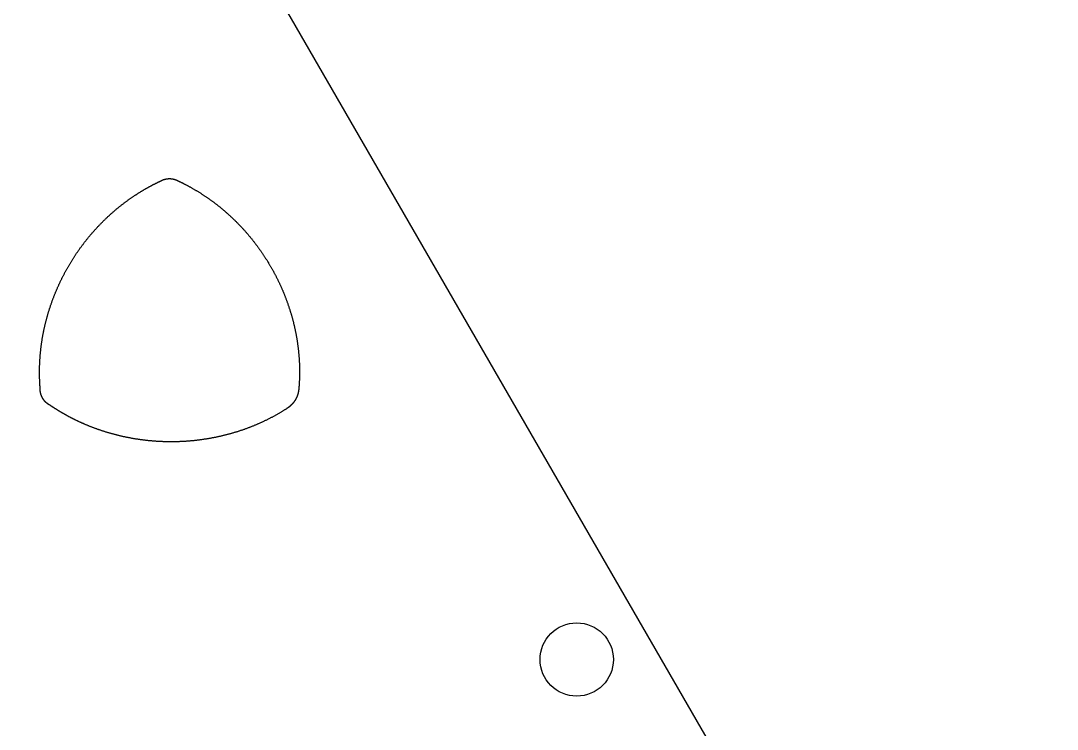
# Model space of a CAD drawing. Extents: x -3 to 136, y 0 to 121.
# Drawn here: x 93.91 to 136.33, y 29.01 to 58.02 of the extents above; entities that cross this region are included whole.
import ezdxf

# ---------------------------------------------------------------- set-up
doc = ezdxf.new("R2010")
doc.units = 0
doc.layers.get('0').update_dxf_attribs({"linetype": 'CONTINUOUS'})

msp = doc.modelspace()

# ---------------------------------------------------------------- linework, layer by layer
msp.add_lwpolyline([(69.2641, 119.9689, 0.5773503), (64.0679, 119.9689), (-2.5981, 4.5, 0.5773503), (0, 0), (133.332, 0, 0.5773503), (135.9301, 4.5)], format="xyb", close=True)
for points in [[(94.7079, 42.937, 0), (94.7079, 42.9405, 0), (94.7078, 42.9448, 0), (94.7075, 42.95, 0), (94.7072, 42.9559, 0), (94.7069, 42.9627, 0), (94.7064, 42.9703, 0), (94.7059, 42.9786, 0), (94.7053, 42.9877, 0), (94.7047, 42.9976, 0), (94.704, 43.0082, 0), (94.7033, 43.0195, 0), (94.7025, 43.0315, 0), (94.7017, 43.0443, 0), (94.7009, 43.0577, 0), (94.7, 43.0718, 0), (94.6991, 43.0866, 0), (94.6981, 43.1021, 0), (94.6972, 43.1182, 0), (94.6963, 43.1349, 0), (94.6953, 43.1523, 0), (94.6943, 43.1702, 0), (94.6934, 43.1888, 0), (94.6924, 43.2079, 0), (94.6915, 43.2276, 0), (94.6906, 43.2479, 0), (94.6897, 43.2687, 0), (94.6888, 43.2901, 0), (94.6879, 43.312, 0), (94.6871, 43.3344, 0), (94.6863, 43.3573, 0), (94.6856, 43.3807, 0), (94.6849, 43.4045, 0), (94.6843, 43.4288, 0), (94.6838, 43.4536, 0), (94.6832, 43.4788, 0), (94.6828, 43.5045, 0), (94.6824, 43.5305, 0), (94.6822, 43.557, 0), (94.682, 43.5835, 0), (94.6818, 43.6101, 0), (94.6818, 43.6366, 0), (94.6819, 43.6631, 0), (94.682, 43.6897, 0), (94.6822, 43.7162, 0), (94.6825, 43.7427, 0), (94.6829, 43.7692, 0), (94.6834, 43.7957, 0), (94.684, 43.8222, 0), (94.6846, 43.8486, 0), (94.6853, 43.8751, 0), (94.6861, 43.9016, 0), (94.687, 43.928, 0), (94.688, 43.9545, 0), (94.6891, 43.9809, 0), (94.6902, 44.0073, 0), (94.6915, 44.0337, 0), (94.6928, 44.0601, 0), (94.6942, 44.0865, 0), (94.6957, 44.1129, 0), (94.6972, 44.1393, 0), (94.6989, 44.1656, 0), (94.7006, 44.192, 0), (94.7024, 44.2183, 0), (94.7043, 44.2447, 0), (94.7063, 44.271, 0), (94.7084, 44.2973, 0), (94.7106, 44.3236, 0), (94.7128, 44.3499, 0), (94.7151, 44.3762, 0), (94.7175, 44.4025, 0), (94.72, 44.4287, 0), (94.7225, 44.455, 0), (94.7252, 44.4812, 0), (94.7279, 44.5075, 0), (94.7307, 44.5337, 0), (94.7336, 44.5599, 0), (94.7366, 44.5861, 0), (94.7397, 44.6123, 0), (94.7428, 44.6385, 0), (94.746, 44.6646, 0), (94.7493, 44.6908, 0), (94.7527, 44.717, 0), (94.7562, 44.7431, 0), (94.7597, 44.7692, 0), (94.7634, 44.7953, 0), (94.7671, 44.8214, 0), (94.7709, 44.8475, 0), (94.7748, 44.8736, 0), (94.7787, 44.8997, 0), (94.7828, 44.9257, 0), (94.7869, 44.9518, 0), (94.7911, 44.9778, 0), (94.7954, 45.0038, 0), (94.7997, 45.0298, 0), (94.8042, 45.0558, 0), (94.8087, 45.0818, 0), (94.8133, 45.1078, 0), (94.818, 45.1337, 0), (94.8227, 45.1596, 0), (94.8276, 45.1855, 0), (94.8325, 45.2114, 0), (94.8375, 45.2373, 0), (94.8426, 45.2632, 0), (94.8477, 45.289, 0), (94.853, 45.3149, 0), (94.8583, 45.3407, 0), (94.8637, 45.3665, 0), (94.8692, 45.3923, 0), (94.8747, 45.418, 0), (94.8804, 45.4438, 0), (94.8861, 45.4695, 0), (94.8919, 45.4952, 0), (94.8977, 45.5209, 0), (94.9037, 45.5466, 0), (94.9097, 45.5722, 0), (94.9158, 45.5979, 0), (94.922, 45.6235, 0), (94.9283, 45.6491, 0), (94.9346, 45.6747, 0), (94.941, 45.7002, 0), (94.9475, 45.7258, 0), (94.9541, 45.7513, 0), (94.9607, 45.7768, 0), (94.9675, 45.8022, 0), (94.9743, 45.8277, 0), (94.9811, 45.8531, 0), (94.9881, 45.8785, 0), (94.9951, 45.9039, 0), (95.0023, 45.9293, 0), (95.0094, 45.9546, 0), (95.0167, 45.98, 0), (95.024, 46.0053, 0), (95.0315, 46.0306, 0), (95.039, 46.0558, 0), (95.0465, 46.0811, 0), (95.0542, 46.1063, 0), (95.0619, 46.1315, 0), (95.0697, 46.1566, 0), (95.0776, 46.1818, 0), (95.0855, 46.2069, 0), (95.0935, 46.232, 0), (95.1016, 46.257, 0), (95.1098, 46.2821, 0), (95.1181, 46.3071, 0), (95.1264, 46.3321, 0), (95.1348, 46.3571, 0), (95.1433, 46.382, 0), (95.1518, 46.407, 0), (95.1604, 46.4318, 0), (95.1691, 46.4567, 0), (95.1779, 46.4816, 0), (95.1867, 46.5064, 0), (95.1957, 46.5312, 0), (95.2047, 46.5559, 0), (95.2137, 46.5807, 0), (95.2229, 46.6054, 0), (95.2321, 46.6301, 0), (95.2414, 46.6547, 0), (95.2508, 46.6794, 0), (95.2602, 46.704, 0), (95.2697, 46.7285, 0), (95.2793, 46.7531, 0), (95.289, 46.7776, 0), (95.2987, 46.8021, 0), (95.3085, 46.8265, 0), (95.3184, 46.851, 0), (95.3283, 46.8754, 0), (95.3383, 46.8998, 0), (95.3484, 46.9241, 0), (95.3586, 46.9484, 0), (95.3688, 46.9727, 0), (95.3792, 46.997, 0), (95.3895, 47.0212, 0), (95.4, 47.0454, 0), (95.4105, 47.0695, 0), (95.4211, 47.0937, 0), (95.4318, 47.1178, 0), (95.4426, 47.1418, 0), (95.4534, 47.1659, 0), (95.4643, 47.1899, 0), (95.4752, 47.2139, 0), (95.4863, 47.2378, 0), (95.4974, 47.2617, 0), (95.5085, 47.2856, 0), (95.5198, 47.3094, 0), (95.5311, 47.3332, 0), (95.5425, 47.357, 0), (95.5539, 47.3808, 0), (95.5655, 47.4045, 0), (95.577, 47.4282, 0), (95.5887, 47.4518, 0), (95.6005, 47.4754, 0), (95.6123, 47.499, 0), (95.6241, 47.5225, 0), (95.6361, 47.5461, 0), (95.6481, 47.5695, 0), (95.6602, 47.593, 0), (95.6723, 47.6164, 0), (95.6846, 47.6397, 0), (95.6969, 47.6631, 0), (95.7092, 47.6864, 0), (95.7217, 47.7096, 0), (95.7342, 47.7329, 0), (95.7467, 47.756, 0), (95.7594, 47.7792, 0), (95.7721, 47.8023, 0), (95.7849, 47.8254, 0), (95.7977, 47.8484, 0), (95.8106, 47.8714, 0), (95.8236, 47.8944, 0), (95.8367, 47.9173, 0), (95.8498, 47.9402, 0), (95.863, 47.9631, 0), (95.8762, 47.9859, 0), (95.8896, 48.0087, 0), (95.903, 48.0314, 0), (95.9164, 48.0541, 0), (95.9299, 48.0767, 0), (95.9435, 48.0994, 0), (95.9572, 48.1219, 0), (95.9709, 48.1445, 0), (95.9847, 48.167, 0), (95.9986, 48.1894, 0), (96.0125, 48.2118, 0), (96.0265, 48.2342, 0), (96.0405, 48.2565, 0), (96.0547, 48.2788, 0), (96.0688, 48.301, 0), (96.0831, 48.3232, 0), (96.0974, 48.3454, 0), (96.1118, 48.3675, 0), (96.1262, 48.3896, 0), (96.1407, 48.4116, 0), (96.1553, 48.4336, 0), (96.17, 48.4555, 0), (96.1847, 48.4774, 0), (96.1994, 48.4992, 0), (96.2143, 48.521, 0), (96.2292, 48.5428, 0), (96.2441, 48.5645, 0), (96.2591, 48.5862, 0), (96.2742, 48.6078, 0), (96.2894, 48.6294, 0), (96.3046, 48.6509, 0), (96.3199, 48.6724, 0), (96.3352, 48.6938, 0), (96.3506, 48.7152, 0), (96.3661, 48.7366, 0), (96.3816, 48.7579, 0), (96.3972, 48.7791, 0), (96.4129, 48.8004, 0), (96.4286, 48.8215, 0), (96.4444, 48.8426, 0), (96.4602, 48.8637, 0), (96.4761, 48.8847, 0), (96.4921, 48.9057, 0), (96.5081, 48.9266, 0), (96.5242, 48.9475, 0), (96.5403, 48.9683, 0), (96.5566, 48.9891, 0), (96.5728, 49.0098, 0), (96.5892, 49.0305, 0), (96.6056, 49.0511, 0), (96.622, 49.0717, 0), (96.6385, 49.0922, 0), (96.6551, 49.1127, 0), (96.6718, 49.1331, 0), (96.6885, 49.1535, 0), (96.7052, 49.1738, 0), (96.722, 49.1941, 0), (96.7389, 49.2144, 0), (96.7559, 49.2345, 0), (96.7729, 49.2547, 0), (96.7899, 49.2747, 0), (96.8071, 49.2948, 0), (96.8242, 49.3147, 0), (96.8415, 49.3347, 0), (96.8588, 49.3545, 0), (96.8761, 49.3743, 0), (96.8936, 49.3941, 0), (96.911, 49.4138, 0), (96.9286, 49.4335, 0), (96.9462, 49.4531, 0), (96.9638, 49.4726, 0), (96.9815, 49.4921, 0), (96.9993, 49.5116, 0), (97.0171, 49.531, 0), (97.035, 49.5503, 0), (97.0529, 49.5696, 0), (97.071, 49.5888, 0), (97.089, 49.608, 0), (97.1071, 49.6271, 0), (97.1253, 49.6462, 0), (97.1435, 49.6652, 0), (97.1618, 49.6842, 0), (97.1802, 49.7031, 0), (97.1986, 49.7219, 0), (97.217, 49.7407, 0), (97.2355, 49.7594, 0), (97.2541, 49.7781, 0), (97.2728, 49.7967, 0), (97.2914, 49.8153, 0), (97.3102, 49.8338, 0), (97.329, 49.8522, 0), (97.3478, 49.8706, 0), (97.3667, 49.889, 0), (97.3857, 49.9072, 0), (97.4047, 49.9255, 0), (97.4238, 49.9436, 0), (97.443, 49.9617, 0), (97.4621, 49.9798, 0), (97.4814, 49.9978, 0), (97.5007, 50.0157, 0), (97.52, 50.0336, 0), (97.5394, 50.0514, 0), (97.5589, 50.0691, 0), (97.5784, 50.0868, 0), (97.598, 50.1045, 0), (97.6176, 50.122, 0), (97.6373, 50.1395, 0), (97.657, 50.157, 0), (97.6768, 50.1744, 0), (97.6967, 50.1917, 0), (97.7166, 50.209, 0), (97.7365, 50.2262, 0), (97.7565, 50.2433, 0), (97.7766, 50.2604, 0), (97.7967, 50.2775, 0), (97.8169, 50.2944, 0), (97.8371, 50.3113, 0), (97.8574, 50.3282, 0), (97.8777, 50.345, 0), (97.898, 50.3617, 0), (97.9185, 50.3783, 0), (97.939, 50.3949, 0), (97.9595, 50.4114, 0), (97.9801, 50.4279, 0), (98.0007, 50.4443, 0), (98.0214, 50.4606, 0), (98.0421, 50.4769, 0), (98.0629, 50.4931, 0), (98.0838, 50.5093, 0), (98.1047, 50.5254, 0), (98.1256, 50.5414, 0), (98.1466, 50.5573, 0), (98.1677, 50.5732, 0), (98.1887, 50.589, 0), (98.2098, 50.6047, 0), (98.2307, 50.6202, 0), (98.2515, 50.6355, 0), (98.2723, 50.6507, 0), (98.293, 50.6657, 0), (98.3136, 50.6806, 0), (98.3341, 50.6953, 0), (98.3546, 50.7098, 0), (98.3749, 50.7242, 0), (98.3952, 50.7385, 0), (98.4153, 50.7526, 0), (98.4354, 50.7665, 0), (98.4554, 50.7803, 0), (98.4752, 50.7939, 0), (98.495, 50.8074, 0), (98.5147, 50.8208, 0), (98.5342, 50.8339, 0), (98.5537, 50.847, 0), (98.5731, 50.8599, 0), (98.5923, 50.8726, 0), (98.6115, 50.8852, 0), (98.6305, 50.8976, 0), (98.6495, 50.9099, 0), (98.6683, 50.9221, 0), (98.687, 50.9341, 0), (98.7056, 50.9459, 0), (98.724, 50.9577, 0), (98.7424, 50.9692, 0), (98.7606, 50.9807, 0), (98.7787, 50.992, 0), (98.7967, 51.0031, 0), (98.8145, 51.0141, 0), (98.8323, 51.025, 0), (98.8499, 51.0357, 0), (98.8673, 51.0463, 0), (98.8847, 51.0568, 0), (98.9019, 51.0671, 0), (98.919, 51.0772, 0), (98.9359, 51.0873, 0), (98.9527, 51.0972, 0), (98.9693, 51.107, 0), (98.9859, 51.1166, 0), (99.0022, 51.1261, 0), (99.0185, 51.1355, 0), (99.0345, 51.1447, 0), (99.0505, 51.1538, 0), (99.0663, 51.1628, 0), (99.0819, 51.1716, 0), (99.0974, 51.1803, 0), (99.1127, 51.1889, 0), (99.1279, 51.1974, 0), (99.1429, 51.2057, 0), (99.1578, 51.2139, 0), (99.1724, 51.222, 0), (99.187, 51.2299, 0), (99.2014, 51.2377, 0), (99.2156, 51.2454, 0), (99.2296, 51.253, 0), (99.2435, 51.2604, 0), (99.2572, 51.2678, 0), (99.2707, 51.275, 0), (99.2841, 51.282, 0), (99.2973, 51.289, 0), (99.3103, 51.2958, 0), (99.3231, 51.3025, 0), (99.3357, 51.3091, 0), (99.3482, 51.3156, 0), (99.3605, 51.322, 0), (99.3726, 51.3282, 0), (99.3845, 51.3343, 0), (99.3963, 51.3403, 0), (99.4078, 51.3462, 0), (99.4192, 51.352, 0), (99.4303, 51.3577, 0), (99.4413, 51.3632, 0), (99.4521, 51.3686, 0), (99.4626, 51.3739, 0), (99.473, 51.3792, 0), (99.4832, 51.3842, 0), (99.4932, 51.3892, 0), (99.503, 51.3941, 0), (99.5125, 51.3989, 0), (99.5219, 51.4035, 0), (99.531, 51.4081, 0), (99.5399, 51.4125, 0), (99.5485, 51.4167, 0), (99.5568, 51.4208, 0), (99.5647, 51.4247, 0), (99.5722, 51.4285, 0), (99.5794, 51.4321, 0), (99.5862, 51.4354, 0), (99.5925, 51.4386, 0), (99.5985, 51.4416, 0), (99.6039, 51.4444, 0), (99.609, 51.4469, 0), (99.6135, 51.4492, 0), (99.6175, 51.4514, 0), (99.6211, 51.4532, 0), (99.6241, 51.4549, 0), (99.6265, 51.4562, 0)], [(99.6265, 51.4562, 0), (99.6291, 51.4578, 0), (99.6318, 51.4593, 0), (99.6344, 51.4608, 0), (99.6371, 51.4623, 0), (99.6398, 51.4638, 0), (99.6425, 51.4652, 0), (99.6451, 51.4667, 0), (99.6478, 51.4681, 0), (99.6505, 51.4696, 0), (99.6532, 51.471, 0), (99.6559, 51.4724, 0), (99.6587, 51.4738, 0), (99.6614, 51.4752, 0), (99.6641, 51.4766, 0), (99.6668, 51.4779, 0), (99.6696, 51.4793, 0), (99.6723, 51.4806, 0), (99.6751, 51.4819, 0), (99.6778, 51.4833, 0), (99.6806, 51.4846, 0), (99.6834, 51.4859, 0), (99.6861, 51.4871, 0), (99.6889, 51.4884, 0), (99.6917, 51.4897, 0), (99.6945, 51.4909, 0), (99.6973, 51.4921, 0), (99.7001, 51.4934, 0), (99.7029, 51.4946, 0), (99.7057, 51.4958, 0), (99.7085, 51.4969, 0), (99.7113, 51.4981, 0), (99.7142, 51.4993, 0), (99.717, 51.5004, 0), (99.7198, 51.5016, 0), (99.7227, 51.5027, 0), (99.7255, 51.5038, 0), (99.7284, 51.5049, 0), (99.7312, 51.506, 0), (99.7341, 51.5071, 0), (99.7369, 51.5081, 0), (99.7398, 51.5092, 0), (99.7427, 51.5102, 0), (99.7456, 51.5113, 0), (99.7484, 51.5123, 0), (99.7513, 51.5133, 0), (99.7542, 51.5143, 0), (99.7571, 51.5153, 0), (99.76, 51.5162, 0), (99.7629, 51.5172, 0), (99.7658, 51.5181, 0), (99.7687, 51.5191, 0), (99.7716, 51.52, 0), (99.7746, 51.5209, 0), (99.7775, 51.5218, 0), (99.7804, 51.5227, 0), (99.7833, 51.5236, 0), (99.7863, 51.5244, 0), (99.7892, 51.5253, 0), (99.7922, 51.5261, 0), (99.7951, 51.5269, 0), (99.7981, 51.5278, 0), (99.801, 51.5286, 0), (99.804, 51.5294, 0), (99.8069, 51.5301, 0), (99.8099, 51.5309, 0), (99.8128, 51.5316, 0), (99.8158, 51.5324, 0), (99.8188, 51.5331, 0), (99.8218, 51.5338, 0), (99.8247, 51.5345, 0), (99.8277, 51.5352, 0), (99.8307, 51.5359, 0), (99.8337, 51.5366, 0), (99.8367, 51.5372, 0), (99.8397, 51.5379, 0), (99.8427, 51.5385, 0), (99.8457, 51.5391, 0), (99.8487, 51.5397, 0), (99.8517, 51.5403, 0), (99.8547, 51.5409, 0), (99.8577, 51.5415, 0), (99.8607, 51.5421, 0), (99.8637, 51.5426, 0), (99.8667, 51.5431, 0), (99.8697, 51.5437, 0), (99.8727, 51.5442, 0), (99.8758, 51.5447, 0), (99.8788, 51.5452, 0), (99.8818, 51.5456, 0), (99.8848, 51.5461, 0), (99.8879, 51.5466, 0), (99.8909, 51.547, 0), (99.8939, 51.5474, 0), (99.8969, 51.5478, 0), (99.9, 51.5482, 0), (99.903, 51.5486, 0), (99.906, 51.549, 0), (99.9091, 51.5494, 0), (99.9121, 51.5497, 0), (99.9152, 51.5501, 0), (99.9182, 51.5504, 0), (99.9212, 51.5507, 0), (99.9243, 51.551, 0), (99.9273, 51.5513, 0), (99.9304, 51.5516, 0), (99.9334, 51.5518, 0), (99.9365, 51.5521, 0), (99.9395, 51.5523, 0), (99.9426, 51.5526, 0), (99.9456, 51.5528, 0), (99.9487, 51.553, 0), (99.9517, 51.5532, 0), (99.9548, 51.5534, 0), (99.9578, 51.5535, 0), (99.9609, 51.5537, 0), (99.9639, 51.5538, 0), (99.967, 51.554, 0), (99.9701, 51.5541, 0), (99.9731, 51.5542, 0), (99.9762, 51.5543, 0), (99.9792, 51.5544, 0), (99.9823, 51.5545, 0), (99.9853, 51.5545, 0), (99.9884, 51.5546, 0), (99.9915, 51.5546, 0), (99.9945, 51.5546, 0), (99.9976, 51.5546, 0), (100.001, 51.5546, 0), (100.004, 51.5546, 0), (100.007, 51.5546, 0), (100.01, 51.5546, 0), (100.013, 51.5545, 0), (100.016, 51.5545, 0), (100.019, 51.5544, 0), (100.022, 51.5543, 0), (100.025, 51.5542, 0), (100.028, 51.5541, 0), (100.031, 51.554, 0), (100.034, 51.5538, 0), (100.037, 51.5537, 0), (100.04, 51.5535, 0), (100.043, 51.5534, 0), (100.046, 51.5532, 0), (100.05, 51.553, 0), (100.053, 51.5528, 0), (100.056, 51.5526, 0), (100.059, 51.5523, 0), (100.062, 51.5521, 0), (100.065, 51.5518, 0), (100.068, 51.5516, 0), (100.071, 51.5513, 0), (100.074, 51.551, 0), (100.077, 51.5507, 0), (100.08, 51.5504, 0), (100.083, 51.55, 0), (100.086, 51.5497, 0), (100.089, 51.5493, 0), (100.092, 51.549, 0), (100.095, 51.5486, 0), (100.098, 51.5482, 0), (100.101, 51.5478, 0), (100.104, 51.5474, 0), (100.107, 51.547, 0), (100.11, 51.5465, 0), (100.113, 51.5461, 0), (100.116, 51.5456, 0), (100.119, 51.5451, 0), (100.122, 51.5446, 0), (100.126, 51.5441, 0), (100.129, 51.5436, 0), (100.132, 51.5431, 0), (100.135, 51.5426, 0), (100.138, 51.542, 0), (100.141, 51.5415, 0), (100.144, 51.5409, 0), (100.147, 51.5403, 0), (100.15, 51.5397, 0), (100.153, 51.5391, 0), (100.156, 51.5385, 0), (100.159, 51.5378, 0), (100.162, 51.5372, 0), (100.165, 51.5365, 0), (100.168, 51.5359, 0), (100.171, 51.5352, 0), (100.173, 51.5345, 0), (100.176, 51.5338, 0), (100.179, 51.5331, 0), (100.182, 51.5323, 0), (100.185, 51.5316, 0), (100.188, 51.5308, 0), (100.191, 51.5301, 0), (100.194, 51.5293, 0), (100.197, 51.5285, 0), (100.2, 51.5277, 0), (100.203, 51.5269, 0), (100.206, 51.5261, 0), (100.209, 51.5252, 0), (100.212, 51.5244, 0), (100.215, 51.5235, 0), (100.218, 51.5226, 0), (100.221, 51.5218, 0), (100.224, 51.5209, 0), (100.227, 51.5199, 0), (100.229, 51.519, 0), (100.232, 51.5181, 0), (100.235, 51.5171, 0), (100.238, 51.5162, 0), (100.241, 51.5152, 0), (100.244, 51.5142, 0), (100.247, 51.5132, 0), (100.25, 51.5122, 0), (100.253, 51.5112, 0), (100.255, 51.5102, 0), (100.258, 51.5092, 0), (100.261, 51.5081, 0), (100.264, 51.507, 0), (100.267, 51.506, 0), (100.27, 51.5049, 0), (100.273, 51.5038, 0), (100.275, 51.5027, 0), (100.278, 51.5015, 0), (100.281, 51.5004, 0), (100.284, 51.4992, 0), (100.287, 51.4981, 0), (100.29, 51.4969, 0), (100.292, 51.4957, 0), (100.295, 51.4945, 0), (100.298, 51.4933, 0), (100.301, 51.4921, 0), (100.304, 51.4909, 0), (100.306, 51.4896, 0), (100.309, 51.4884, 0), (100.312, 51.4871, 0), (100.315, 51.4858, 0), (100.317, 51.4845, 0), (100.32, 51.4832, 0), (100.323, 51.4819, 0), (100.326, 51.4806, 0), (100.328, 51.4793, 0), (100.331, 51.4779, 0), (100.334, 51.4765, 0), (100.337, 51.4752, 0), (100.339, 51.4738, 0), (100.342, 51.4724, 0), (100.345, 51.471, 0), (100.347, 51.4696, 0), (100.35, 51.4681, 0), (100.353, 51.4667, 0), (100.356, 51.4652, 0), (100.358, 51.4638, 0), (100.361, 51.4623, 0), (100.364, 51.4608, 0), (100.366, 51.4593, 0), (100.369, 51.4578, 0), (100.372, 51.4562, 0)], [(100.372, 51.4562, 0), (100.374, 51.4547, 0), (100.378, 51.4528, 0), (100.382, 51.4506, 0), (100.387, 51.4482, 0), (100.392, 51.4454, 0), (100.398, 51.4424, 0), (100.405, 51.4391, 0), (100.412, 51.4355, 0), (100.42, 51.4316, 0), (100.428, 51.4274, 0), (100.437, 51.423, 0), (100.446, 51.4183, 0), (100.457, 51.4133, 0), (100.467, 51.408, 0), (100.478, 51.4025, 0), (100.49, 51.3966, 0), (100.502, 51.3905, 0), (100.515, 51.3842, 0), (100.528, 51.3775, 0), (100.542, 51.3706, 0), (100.556, 51.3635, 0), (100.57, 51.356, 0), (100.586, 51.3483, 0), (100.601, 51.3404, 0), (100.617, 51.3321, 0), (100.633, 51.3237, 0), (100.65, 51.3149, 0), (100.667, 51.3059, 0), (100.685, 51.2966, 0), (100.703, 51.2871, 0), (100.721, 51.2773, 0), (100.74, 51.2673, 0), (100.759, 51.257, 0), (100.779, 51.2465, 0), (100.799, 51.2357, 0), (100.819, 51.2247, 0), (100.839, 51.2134, 0), (100.86, 51.2019, 0), (100.881, 51.1902, 0), (100.902, 51.1782, 0), (100.924, 51.1659, 0), (100.946, 51.1534, 0), (100.968, 51.1407, 0), (100.991, 51.1278, 0), (101.013, 51.1147, 0), (101.035, 51.1016, 0), (101.058, 51.0884, 0), (101.08, 51.0752, 0), (101.102, 51.0619, 0), (101.124, 51.0485, 0), (101.147, 51.035, 0), (101.169, 51.0215, 0), (101.191, 51.0079, 0), (101.213, 50.9943, 0), (101.235, 50.9806, 0), (101.257, 50.9668, 0), (101.278, 50.953, 0), (101.3, 50.9391, 0), (101.322, 50.9251, 0), (101.344, 50.9111, 0), (101.365, 50.897, 0), (101.387, 50.8828, 0), (101.409, 50.8686, 0), (101.43, 50.8543, 0), (101.452, 50.8399, 0), (101.473, 50.8255, 0), (101.495, 50.811, 0), (101.516, 50.7965, 0), (101.537, 50.7819, 0), (101.558, 50.7672, 0), (101.58, 50.7524, 0), (101.601, 50.7376, 0), (101.622, 50.7228, 0), (101.643, 50.7078, 0), (101.664, 50.6928, 0), (101.685, 50.6778, 0), (101.706, 50.6627, 0), (101.727, 50.6475, 0), (101.748, 50.6322, 0), (101.768, 50.6169, 0), (101.789, 50.6016, 0), (101.81, 50.5861, 0), (101.83, 50.5706, 0), (101.851, 50.5551, 0), (101.872, 50.5394, 0), (101.892, 50.5238, 0), (101.912, 50.508, 0), (101.933, 50.4922, 0), (101.953, 50.4764, 0), (101.973, 50.4604, 0), (101.994, 50.4444, 0), (102.014, 50.4284, 0), (102.034, 50.4123, 0), (102.054, 50.3961, 0), (102.074, 50.3799, 0), (102.094, 50.3636, 0), (102.114, 50.3472, 0), (102.134, 50.3308, 0), (102.154, 50.3144, 0), (102.174, 50.2978, 0), (102.193, 50.2812, 0), (102.213, 50.2646, 0), (102.233, 50.2479, 0), (102.252, 50.2311, 0), (102.272, 50.2143, 0), (102.291, 50.1974, 0), (102.311, 50.1805, 0), (102.33, 50.1635, 0), (102.35, 50.1464, 0), (102.369, 50.1293, 0), (102.388, 50.1121, 0), (102.407, 50.0949, 0), (102.426, 50.0776, 0), (102.446, 50.0602, 0), (102.465, 50.0428, 0), (102.484, 50.0254, 0), (102.502, 50.0079, 0), (102.521, 49.9903, 0), (102.54, 49.9727, 0), (102.559, 49.955, 0), (102.578, 49.9372, 0), (102.596, 49.9195, 0), (102.615, 49.9016, 0), (102.634, 49.8837, 0), (102.652, 49.8658, 0), (102.67, 49.8477, 0), (102.689, 49.8297, 0), (102.707, 49.8116, 0), (102.725, 49.7934, 0), (102.744, 49.7752, 0), (102.762, 49.7569, 0), (102.78, 49.7386, 0), (102.798, 49.7202, 0), (102.816, 49.7017, 0), (102.834, 49.6833, 0), (102.852, 49.6647, 0), (102.87, 49.6461, 0), (102.888, 49.6275, 0), (102.905, 49.6088, 0), (102.923, 49.59, 0), (102.941, 49.5712, 0), (102.958, 49.5524, 0), (102.976, 49.5335, 0), (102.993, 49.5145, 0), (103.011, 49.4955, 0), (103.028, 49.4764, 0), (103.045, 49.4573, 0), (103.063, 49.4382, 0), (103.08, 49.419, 0), (103.097, 49.3997, 0), (103.114, 49.3804, 0), (103.131, 49.361, 0), (103.148, 49.3416, 0), (103.165, 49.3222, 0), (103.182, 49.3027, 0), (103.199, 49.2831, 0), (103.215, 49.2635, 0), (103.232, 49.2439, 0), (103.249, 49.2242, 0), (103.265, 49.2044, 0), (103.282, 49.1846, 0), (103.298, 49.1648, 0), (103.314, 49.1449, 0), (103.331, 49.1249, 0), (103.347, 49.1049, 0), (103.363, 49.0849, 0), (103.379, 49.0648, 0), (103.396, 49.0447, 0), (103.412, 49.0245, 0), (103.428, 49.0043, 0), (103.443, 48.984, 0), (103.459, 48.9637, 0), (103.475, 48.9433, 0), (103.491, 48.9229, 0), (103.507, 48.9025, 0), (103.522, 48.882, 0), (103.538, 48.8614, 0), (103.553, 48.8408, 0), (103.569, 48.8202, 0), (103.584, 48.7995, 0), (103.599, 48.7788, 0), (103.615, 48.758, 0), (103.63, 48.7372, 0), (103.645, 48.7164, 0), (103.66, 48.6955, 0), (103.675, 48.6745, 0), (103.69, 48.6535, 0), (103.705, 48.6325, 0), (103.72, 48.6114, 0), (103.735, 48.5903, 0), (103.75, 48.5691, 0), (103.764, 48.5479, 0), (103.779, 48.5267, 0), (103.793, 48.5054, 0), (103.808, 48.4841, 0), (103.822, 48.4627, 0), (103.837, 48.4413, 0), (103.851, 48.4198, 0), (103.865, 48.3983, 0), (103.879, 48.3768, 0), (103.893, 48.3552, 0), (103.908, 48.3336, 0), (103.921, 48.3119, 0), (103.935, 48.2902, 0), (103.949, 48.2685, 0), (103.963, 48.2467, 0), (103.977, 48.2248, 0), (103.991, 48.203, 0), (104.004, 48.1811, 0), (104.018, 48.1591, 0), (104.031, 48.1371, 0), (104.045, 48.1151, 0), (104.058, 48.0931, 0), (104.071, 48.071, 0), (104.085, 48.0488, 0), (104.098, 48.0266, 0), (104.111, 48.0044, 0), (104.124, 47.9822, 0), (104.137, 47.9599, 0), (104.15, 47.9375, 0), (104.163, 47.9152, 0), (104.175, 47.8928, 0), (104.188, 47.8703, 0), (104.201, 47.8478, 0), (104.213, 47.8253, 0), (104.226, 47.8028, 0), (104.238, 47.7802, 0), (104.251, 47.7576, 0), (104.263, 47.7349, 0), (104.275, 47.7122, 0), (104.288, 47.6895, 0), (104.3, 47.6667, 0), (104.312, 47.6439, 0), (104.324, 47.621, 0), (104.336, 47.5982, 0), (104.348, 47.5752, 0), (104.36, 47.5523, 0), (104.371, 47.5293, 0), (104.383, 47.5063, 0), (104.395, 47.4833, 0), (104.406, 47.4602, 0), (104.418, 47.4371, 0), (104.429, 47.4139, 0), (104.44, 47.3907, 0), (104.452, 47.3675, 0), (104.463, 47.3443, 0), (104.474, 47.321, 0), (104.485, 47.2977, 0), (104.496, 47.2744, 0), (104.507, 47.251, 0), (104.518, 47.2276, 0), (104.529, 47.2042, 0), (104.539, 47.1807, 0), (104.55, 47.1572, 0), (104.561, 47.1337, 0), (104.571, 47.1102, 0), (104.582, 47.0866, 0), (104.592, 47.063, 0), (104.602, 47.0393, 0), (104.613, 47.0157, 0), (104.623, 46.992, 0), (104.633, 46.9682, 0), (104.643, 46.9445, 0), (104.653, 46.9207, 0), (104.663, 46.8969, 0), (104.673, 46.8731, 0), (104.683, 46.8492, 0), (104.692, 46.8253, 0), (104.702, 46.8014, 0), (104.711, 46.7774, 0), (104.721, 46.7535, 0), (104.73, 46.7295, 0), (104.74, 46.7054, 0), (104.749, 46.6814, 0), (104.758, 46.6573, 0), (104.767, 46.6332, 0), (104.776, 46.6091, 0), (104.785, 46.5849, 0), (104.794, 46.5607, 0), (104.803, 46.5365, 0), (104.812, 46.5123, 0), (104.821, 46.488, 0), (104.829, 46.4637, 0), (104.838, 46.4394, 0), (104.846, 46.4151, 0), (104.855, 46.3907, 0), (104.863, 46.3664, 0), (104.872, 46.342, 0), (104.88, 46.3175, 0), (104.888, 46.2931, 0), (104.896, 46.2686, 0), (104.904, 46.2441, 0), (104.912, 46.2196, 0), (104.92, 46.1951, 0), (104.928, 46.1705, 0), (104.935, 46.1459, 0), (104.943, 46.1213, 0), (104.95, 46.0967, 0), (104.958, 46.072, 0), (104.965, 46.0474, 0), (104.973, 46.0227, 0), (104.98, 45.998, 0), (104.987, 45.9732, 0), (104.994, 45.9485, 0), (105.001, 45.9237, 0), (105.008, 45.8989, 0), (105.015, 45.8741, 0), (105.022, 45.8492, 0), (105.029, 45.8244, 0), (105.035, 45.7995, 0), (105.042, 45.7746, 0), (105.049, 45.7497, 0), (105.055, 45.7248, 0), (105.061, 45.6998, 0), (105.068, 45.6749, 0), (105.074, 45.6499, 0), (105.08, 45.6249, 0), (105.086, 45.5999, 0), (105.092, 45.5748, 0), (105.098, 45.5498, 0), (105.104, 45.5247, 0), (105.11, 45.4996, 0), (105.116, 45.4745, 0), (105.121, 45.4494, 0), (105.127, 45.4242, 0), (105.132, 45.3991, 0), (105.138, 45.3739, 0), (105.143, 45.3487, 0), (105.148, 45.3235, 0), (105.153, 45.2983, 0), (105.159, 45.2731, 0), (105.164, 45.2478, 0), (105.169, 45.2226, 0), (105.173, 45.1973, 0), (105.178, 45.172, 0), (105.183, 45.1467, 0), (105.188, 45.1214, 0), (105.192, 45.096, 0), (105.197, 45.0707, 0), (105.201, 45.0453, 0), (105.205, 45.02, 0), (105.21, 44.9946, 0), (105.214, 44.9692, 0), (105.218, 44.9438, 0), (105.222, 44.9183, 0), (105.226, 44.8929, 0), (105.23, 44.8674, 0), (105.234, 44.842, 0), (105.237, 44.8165, 0), (105.241, 44.791, 0), (105.245, 44.7655, 0), (105.248, 44.74, 0), (105.251, 44.7145, 0), (105.255, 44.689, 0), (105.258, 44.6634, 0), (105.261, 44.6379, 0), (105.264, 44.6123, 0), (105.267, 44.5868, 0), (105.27, 44.5612, 0), (105.273, 44.5356, 0), (105.276, 44.51, 0), (105.278, 44.4844, 0), (105.281, 44.4588, 0), (105.284, 44.4332, 0), (105.286, 44.4075, 0), (105.288, 44.3819, 0), (105.291, 44.3562, 0), (105.293, 44.3306, 0), (105.295, 44.3052, 0), (105.297, 44.2799, 0), (105.299, 44.2548, 0), (105.301, 44.2299, 0), (105.303, 44.2051, 0), (105.304, 44.1805, 0), (105.306, 44.156, 0), (105.307, 44.1318, 0), (105.309, 44.1077, 0), (105.31, 44.0837, 0), (105.311, 44.06, 0), (105.313, 44.0364, 0), (105.314, 44.013, 0), (105.315, 43.9898, 0), (105.316, 43.9668, 0), (105.317, 43.944, 0), (105.317, 43.9213, 0), (105.318, 43.8988, 0), (105.319, 43.8765, 0), (105.319, 43.8544, 0), (105.32, 43.8325, 0), (105.32, 43.8108, 0), (105.321, 43.7892, 0), (105.321, 43.7679, 0), (105.321, 43.7467, 0), (105.322, 43.7258, 0), (105.322, 43.705, 0), (105.322, 43.6844, 0), (105.322, 43.6641, 0), (105.322, 43.6439, 0), (105.322, 43.6239, 0), (105.322, 43.6042, 0), (105.322, 43.5846, 0), (105.322, 43.5653, 0), (105.321, 43.5461, 0), (105.321, 43.5272, 0), (105.321, 43.5084, 0), (105.321, 43.4899, 0), (105.32, 43.4716, 0), (105.32, 43.4535, 0), (105.319, 43.4356, 0), (105.319, 43.418, 0), (105.318, 43.4005, 0), (105.318, 43.3833, 0), (105.317, 43.3663, 0), (105.317, 43.3495, 0), (105.316, 43.3329, 0), (105.315, 43.3165, 0), (105.315, 43.3004, 0), (105.314, 43.2845, 0), (105.313, 43.2688, 0), (105.312, 43.2534, 0), (105.311, 43.2382, 0), (105.311, 43.2232, 0), (105.31, 43.2084, 0), (105.309, 43.1939, 0), (105.308, 43.1796, 0), (105.307, 43.1655, 0), (105.306, 43.1517, 0), (105.306, 43.1382, 0), (105.305, 43.1248, 0), (105.304, 43.1117, 0), (105.303, 43.0989, 0), (105.302, 43.0862, 0), (105.301, 43.0739, 0), (105.3, 43.0617, 0), (105.299, 43.0499, 0), (105.298, 43.0382, 0), (105.298, 43.0269, 0), (105.297, 43.0157, 0), (105.296, 43.0049, 0), (105.295, 42.9942, 0), (105.294, 42.9839, 0), (105.293, 42.9738, 0), (105.292, 42.9644, 0), (105.292, 42.956, 0), (105.291, 42.9486, 0), (105.291, 42.9423, 0), (105.29, 42.937, 0)], [(95.0804, 42.2918, 0), (95.0778, 42.2933, 0), (95.0751, 42.2949, 0), (95.0725, 42.2964, 0), (95.0699, 42.298, 0), (95.0673, 42.2996, 0), (95.0647, 42.3011, 0), (95.0621, 42.3027, 0), (95.0595, 42.3044, 0), (95.0569, 42.306, 0), (95.0543, 42.3076, 0), (95.0517, 42.3092, 0), (95.0491, 42.3109, 0), (95.0466, 42.3126, 0), (95.044, 42.3142, 0), (95.0415, 42.3159, 0), (95.0389, 42.3176, 0), (95.0364, 42.3193, 0), (95.0339, 42.321, 0), (95.0314, 42.3228, 0), (95.0289, 42.3245, 0), (95.0263, 42.3263, 0), (95.0239, 42.328, 0), (95.0214, 42.3298, 0), (95.0189, 42.3316, 0), (95.0164, 42.3334, 0), (95.0139, 42.3352, 0), (95.0115, 42.337, 0), (95.009, 42.3388, 0), (95.0066, 42.3406, 0), (95.0042, 42.3425, 0), (95.0017, 42.3443, 0), (94.9993, 42.3462, 0), (94.9969, 42.3481, 0), (94.9945, 42.35, 0), (94.9921, 42.3519, 0), (94.9897, 42.3538, 0), (94.9873, 42.3557, 0), (94.985, 42.3576, 0), (94.9826, 42.3596, 0), (94.9803, 42.3615, 0), (94.9779, 42.3635, 0), (94.9756, 42.3654, 0), (94.9732, 42.3674, 0), (94.9709, 42.3694, 0), (94.9686, 42.3714, 0), (94.9663, 42.3734, 0), (94.964, 42.3754, 0), (94.9617, 42.3774, 0), (94.9594, 42.3795, 0), (94.9572, 42.3815, 0), (94.9549, 42.3836, 0), (94.9526, 42.3856, 0), (94.9504, 42.3877, 0), (94.9481, 42.3898, 0), (94.9459, 42.3919, 0), (94.9437, 42.394, 0), (94.9415, 42.3961, 0), (94.9393, 42.3982, 0), (94.9371, 42.4003, 0), (94.9349, 42.4025, 0), (94.9327, 42.4046, 0), (94.9305, 42.4068, 0), (94.9284, 42.409, 0), (94.9262, 42.4111, 0), (94.9241, 42.4133, 0), (94.9219, 42.4155, 0), (94.9198, 42.4177, 0), (94.9177, 42.4199, 0), (94.9156, 42.4221, 0), (94.9135, 42.4244, 0), (94.9114, 42.4266, 0), (94.9093, 42.4288, 0), (94.9072, 42.4311, 0), (94.9052, 42.4333, 0), (94.9031, 42.4356, 0), (94.9011, 42.4379, 0), (94.899, 42.4402, 0), (94.897, 42.4425, 0), (94.895, 42.4448, 0), (94.893, 42.4471, 0), (94.891, 42.4494, 0), (94.889, 42.4517, 0), (94.887, 42.4541, 0), (94.8851, 42.4564, 0), (94.8831, 42.4587, 0), (94.8811, 42.4611, 0), (94.8792, 42.4635, 0), (94.8773, 42.4658, 0), (94.8754, 42.4682, 0), (94.8734, 42.4706, 0), (94.8715, 42.473, 0), (94.8696, 42.4754, 0), (94.8678, 42.4778, 0), (94.8659, 42.4802, 0), (94.864, 42.4827, 0), (94.8622, 42.4851, 0), (94.8603, 42.4875, 0), (94.8585, 42.49, 0), (94.8567, 42.4924, 0), (94.8548, 42.4949, 0), (94.853, 42.4974, 0), (94.8512, 42.4998, 0), (94.8495, 42.5023, 0), (94.8477, 42.5048, 0), (94.8459, 42.5073, 0), (94.8442, 42.5098, 0), (94.8424, 42.5123, 0), (94.8407, 42.5149, 0), (94.839, 42.5174, 0), (94.8372, 42.5199, 0), (94.8355, 42.5225, 0), (94.8338, 42.525, 0), (94.8322, 42.5276, 0), (94.8305, 42.5301, 0), (94.8288, 42.5327, 0), (94.8272, 42.5353, 0), (94.8255, 42.5378, 0), (94.8239, 42.5404, 0), (94.8223, 42.543, 0), (94.8207, 42.5456, 0), (94.8191, 42.5482, 0), (94.8175, 42.5508, 0), (94.8159, 42.5534, 0), (94.8143, 42.5561, 0), (94.8127, 42.5587, 0), (94.8112, 42.5613, 0), (94.8097, 42.564, 0), (94.8081, 42.5666, 0), (94.8066, 42.5693, 0), (94.8051, 42.5719, 0), (94.8036, 42.5746, 0), (94.8021, 42.5773, 0), (94.8006, 42.58, 0), (94.7992, 42.5827, 0), (94.7977, 42.5853, 0), (94.7963, 42.588, 0), (94.7948, 42.5907, 0), (94.7934, 42.5934, 0), (94.792, 42.5962, 0), (94.7906, 42.5989, 0), (94.7892, 42.6016, 0), (94.7878, 42.6043, 0), (94.7865, 42.6071, 0), (94.7851, 42.6098, 0), (94.7838, 42.6126, 0), (94.7824, 42.6153, 0), (94.7811, 42.6181, 0), (94.7798, 42.6208, 0), (94.7785, 42.6236, 0), (94.7772, 42.6264, 0), (94.7759, 42.6292, 0), (94.7747, 42.6319, 0), (94.7734, 42.6347, 0), (94.7721, 42.6375, 0), (94.7709, 42.6403, 0), (94.7697, 42.6431, 0), (94.7685, 42.6459, 0), (94.7673, 42.6488, 0), (94.7661, 42.6516, 0), (94.7649, 42.6544, 0), (94.7637, 42.6572, 0), (94.7626, 42.6601, 0), (94.7614, 42.6629, 0), (94.7603, 42.6658, 0), (94.7592, 42.6686, 0), (94.7581, 42.6715, 0), (94.757, 42.6743, 0), (94.7559, 42.6772, 0), (94.7548, 42.68, 0), (94.7537, 42.6829, 0), (94.7527, 42.6858, 0), (94.7516, 42.6887, 0), (94.7506, 42.6915, 0), (94.7496, 42.6944, 0), (94.7486, 42.6973, 0), (94.7476, 42.7002, 0), (94.7466, 42.7031, 0), (94.7456, 42.706, 0), (94.7447, 42.7089, 0), (94.7437, 42.7118, 0), (94.7428, 42.7147, 0), (94.7419, 42.7176, 0), (94.7409, 42.7206, 0), (94.74, 42.7235, 0), (94.7392, 42.7264, 0), (94.7383, 42.7293, 0), (94.7374, 42.7323, 0), (94.7366, 42.7352, 0), (94.7357, 42.7381, 0), (94.7349, 42.7411, 0), (94.7341, 42.744, 0), (94.7333, 42.747, 0), (94.7325, 42.7499, 0), (94.7317, 42.7529, 0), (94.7309, 42.7558, 0), (94.7302, 42.7588, 0), (94.7294, 42.7618, 0), (94.7287, 42.7647, 0), (94.728, 42.7677, 0), (94.7273, 42.7707, 0), (94.7266, 42.7737, 0), (94.7259, 42.7766, 0), (94.7252, 42.7796, 0), (94.7246, 42.7826, 0), (94.7239, 42.7856, 0), (94.7233, 42.7886, 0), (94.7227, 42.7916, 0), (94.7221, 42.7945, 0), (94.7215, 42.7975, 0), (94.7209, 42.8005, 0), (94.7203, 42.8035, 0), (94.7198, 42.8065, 0), (94.7192, 42.8095, 0), (94.7187, 42.8126, 0), (94.7182, 42.8156, 0), (94.7177, 42.8186, 0), (94.7172, 42.8216, 0), (94.7167, 42.8246, 0), (94.7162, 42.8276, 0), (94.7157, 42.8306, 0), (94.7153, 42.8336, 0), (94.7149, 42.8367, 0), (94.7145, 42.8397, 0), (94.714, 42.8427, 0), (94.7137, 42.8457, 0), (94.7133, 42.8488, 0), (94.7129, 42.8518, 0), (94.7126, 42.8548, 0), (94.7122, 42.8579, 0), (94.7119, 42.8609, 0), (94.7116, 42.8639, 0), (94.7113, 42.867, 0), (94.711, 42.87, 0), (94.7107, 42.873, 0), (94.7104, 42.8761, 0), (94.7102, 42.8791, 0), (94.7099, 42.8822, 0), (94.7097, 42.8852, 0), (94.7095, 42.8882, 0), (94.7093, 42.8913, 0), (94.7091, 42.8943, 0), (94.7089, 42.8974, 0), (94.7088, 42.9004, 0), (94.7086, 42.9035, 0), (94.7085, 42.9065, 0), (94.7084, 42.9096, 0), (94.7083, 42.9126, 0), (94.7082, 42.9157, 0), (94.7081, 42.9187, 0), (94.708, 42.9218, 0), (94.708, 42.9248, 0), (94.708, 42.9279, 0), (94.7079, 42.9309, 0), (94.7079, 42.934, 0), (94.7079, 42.937, 0)], [(105.29, 42.937, 0), (105.29, 42.9333, 0), (105.289, 42.9296, 0), (105.289, 42.9259, 0), (105.289, 42.9223, 0), (105.288, 42.9186, 0), (105.288, 42.9149, 0), (105.288, 42.9112, 0), (105.287, 42.9075, 0), (105.287, 42.9038, 0), (105.286, 42.9002, 0), (105.286, 42.8965, 0), (105.285, 42.8928, 0), (105.285, 42.8891, 0), (105.284, 42.8855, 0), (105.284, 42.8818, 0), (105.283, 42.8781, 0), (105.283, 42.8745, 0), (105.282, 42.8708, 0), (105.282, 42.8672, 0), (105.281, 42.8635, 0), (105.281, 42.8598, 0), (105.28, 42.8562, 0), (105.279, 42.8525, 0), (105.279, 42.8489, 0), (105.278, 42.8452, 0), (105.277, 42.8416, 0), (105.277, 42.838, 0), (105.276, 42.8343, 0), (105.275, 42.8307, 0), (105.275, 42.827, 0), (105.274, 42.8234, 0), (105.273, 42.8198, 0), (105.272, 42.8162, 0), (105.272, 42.8125, 0), (105.271, 42.8089, 0), (105.27, 42.8053, 0), (105.269, 42.8017, 0), (105.269, 42.7981, 0), (105.268, 42.7945, 0), (105.267, 42.7909, 0), (105.266, 42.7872, 0), (105.265, 42.7836, 0), (105.264, 42.78, 0), (105.263, 42.7765, 0), (105.263, 42.7729, 0), (105.262, 42.7693, 0), (105.261, 42.7657, 0), (105.26, 42.7621, 0), (105.259, 42.7585, 0), (105.258, 42.755, 0), (105.257, 42.7514, 0), (105.256, 42.7478, 0), (105.255, 42.7443, 0), (105.254, 42.7407, 0), (105.253, 42.7371, 0), (105.252, 42.7336, 0), (105.251, 42.73, 0), (105.25, 42.7265, 0), (105.249, 42.7229, 0), (105.247, 42.7194, 0), (105.246, 42.7159, 0), (105.245, 42.7123, 0), (105.244, 42.7088, 0), (105.243, 42.7053, 0), (105.242, 42.7018, 0), (105.241, 42.6982, 0), (105.239, 42.6947, 0), (105.238, 42.6912, 0), (105.237, 42.6877, 0), (105.236, 42.6842, 0), (105.235, 42.6807, 0), (105.233, 42.6772, 0), (105.232, 42.6738, 0), (105.231, 42.6703, 0), (105.23, 42.6668, 0), (105.228, 42.6633, 0), (105.227, 42.6599, 0), (105.226, 42.6564, 0), (105.224, 42.6529, 0), (105.223, 42.6495, 0), (105.222, 42.646, 0), (105.22, 42.6426, 0), (105.219, 42.6392, 0), (105.217, 42.6357, 0), (105.216, 42.6323, 0), (105.215, 42.6289, 0), (105.213, 42.6254, 0), (105.212, 42.622, 0), (105.21, 42.6186, 0), (105.209, 42.6152, 0), (105.207, 42.6118, 0), (105.206, 42.6084, 0), (105.204, 42.6051, 0), (105.203, 42.6017, 0), (105.201, 42.5983, 0), (105.2, 42.5949, 0), (105.198, 42.5916, 0), (105.197, 42.5882, 0), (105.195, 42.5848, 0), (105.194, 42.5815, 0), (105.192, 42.5782, 0), (105.19, 42.5748, 0), (105.189, 42.5715, 0), (105.187, 42.5682, 0), (105.185, 42.5648, 0), (105.184, 42.5615, 0), (105.182, 42.5582, 0), (105.18, 42.5549, 0), (105.179, 42.5516, 0), (105.177, 42.5483, 0), (105.175, 42.5451, 0), (105.174, 42.5418, 0), (105.172, 42.5385, 0), (105.17, 42.5352, 0), (105.168, 42.532, 0), (105.167, 42.5287, 0), (105.165, 42.5255, 0), (105.163, 42.5222, 0), (105.161, 42.519, 0), (105.159, 42.5158, 0), (105.158, 42.5125, 0), (105.156, 42.5093, 0), (105.154, 42.5061, 0), (105.152, 42.5029, 0), (105.15, 42.4997, 0), (105.148, 42.4965, 0), (105.146, 42.4933, 0), (105.144, 42.4902, 0), (105.143, 42.487, 0), (105.141, 42.4838, 0), (105.139, 42.4807, 0), (105.137, 42.4775, 0), (105.135, 42.4744, 0), (105.133, 42.4712, 0), (105.131, 42.4681, 0), (105.129, 42.465, 0), (105.127, 42.4619, 0), (105.125, 42.4588, 0), (105.123, 42.4557, 0), (105.121, 42.4526, 0), (105.119, 42.4495, 0), (105.117, 42.4464, 0), (105.115, 42.4433, 0), (105.112, 42.4403, 0), (105.11, 42.4372, 0), (105.108, 42.4341, 0), (105.106, 42.4311, 0), (105.104, 42.4281, 0), (105.102, 42.425, 0), (105.1, 42.422, 0), (105.098, 42.419, 0), (105.095, 42.416, 0), (105.093, 42.413, 0), (105.091, 42.41, 0), (105.089, 42.407, 0), (105.087, 42.404, 0), (105.084, 42.4011, 0), (105.082, 42.3981, 0), (105.08, 42.3952, 0), (105.078, 42.3922, 0), (105.075, 42.3893, 0), (105.073, 42.3864, 0), (105.071, 42.3835, 0), (105.069, 42.3805, 0), (105.066, 42.3776, 0), (105.064, 42.3748, 0), (105.062, 42.3719, 0), (105.059, 42.369, 0), (105.057, 42.3661, 0), (105.055, 42.3633, 0), (105.052, 42.3604, 0), (105.05, 42.3576, 0), (105.048, 42.3547, 0), (105.045, 42.3519, 0), (105.043, 42.3491, 0), (105.04, 42.3463, 0), (105.038, 42.3435, 0), (105.036, 42.3407, 0), (105.033, 42.3379, 0), (105.031, 42.3351, 0), (105.028, 42.3324, 0), (105.026, 42.3296, 0), (105.023, 42.3269, 0), (105.021, 42.3241, 0), (105.018, 42.3214, 0), (105.016, 42.3187, 0), (105.013, 42.316, 0), (105.011, 42.3133, 0), (105.008, 42.3106, 0), (105.006, 42.3079, 0), (105.003, 42.3052, 0), (105.001, 42.3026, 0), (104.998, 42.2999, 0), (104.995, 42.2973, 0), (104.993, 42.2946, 0), (104.99, 42.292, 0), (104.988, 42.2894, 0), (104.985, 42.2868, 0), (104.982, 42.2842, 0), (104.98, 42.2816, 0), (104.977, 42.279, 0), (104.974, 42.2764, 0), (104.972, 42.2738, 0), (104.969, 42.2713, 0), (104.966, 42.2688, 0), (104.964, 42.2662, 0), (104.961, 42.2637, 0), (104.958, 42.2612, 0), (104.956, 42.2587, 0), (104.953, 42.2562, 0), (104.95, 42.2537, 0), (104.947, 42.2512, 0), (104.945, 42.2488, 0), (104.942, 42.2463, 0), (104.939, 42.2438, 0), (104.936, 42.2414, 0), (104.934, 42.239, 0), (104.931, 42.2366, 0), (104.928, 42.2342, 0), (104.925, 42.2318, 0), (104.922, 42.2294, 0), (104.919, 42.227, 0), (104.917, 42.2246, 0), (104.914, 42.2223, 0), (104.911, 42.2199, 0), (104.908, 42.2176, 0), (104.905, 42.2153, 0), (104.902, 42.213, 0), (104.899, 42.2107, 0), (104.896, 42.2084, 0), (104.894, 42.2061, 0), (104.891, 42.2038, 0), (104.888, 42.2016, 0), (104.885, 42.1993, 0), (104.882, 42.1971, 0), (104.879, 42.1948, 0), (104.876, 42.1926, 0), (104.873, 42.1904, 0), (104.87, 42.1882, 0), (104.867, 42.186, 0), (104.864, 42.1838, 0), (104.861, 42.1817, 0), (104.858, 42.1795, 0), (104.855, 42.1774, 0), (104.852, 42.1752, 0), (104.849, 42.1731, 0), (104.846, 42.171, 0), (104.843, 42.1689, 0), (104.84, 42.1668, 0), (104.837, 42.1647, 0), (104.834, 42.1627, 0), (104.831, 42.1606, 0), (104.828, 42.1586, 0), (104.824, 42.1565, 0), (104.821, 42.1545, 0)], [(104.821, 42.1545, 0), (104.814, 42.1496, 0), (104.805, 42.1439, 0), (104.795, 42.1372, 0), (104.783, 42.1298, 0), (104.77, 42.1217, 0), (104.757, 42.1128, 0), (104.742, 42.1033, 0), (104.725, 42.0932, 0), (104.708, 42.0825, 0), (104.69, 42.0712, 0), (104.672, 42.0595, 0), (104.652, 42.0473, 0), (104.631, 42.0347, 0), (104.61, 42.0217, 0), (104.588, 42.0085, 0), (104.566, 41.9949, 0), (104.543, 41.9812, 0), (104.519, 41.9673, 0), (104.496, 41.9535, 0), (104.472, 41.9397, 0), (104.449, 41.9261, 0), (104.425, 41.9125, 0), (104.401, 41.899, 0), (104.378, 41.8856, 0), (104.354, 41.8723, 0), (104.33, 41.859, 0), (104.306, 41.8458, 0), (104.282, 41.8327, 0), (104.258, 41.8197, 0), (104.234, 41.8068, 0), (104.21, 41.7939, 0), (104.186, 41.7812, 0), (104.162, 41.7685, 0), (104.138, 41.7559, 0), (104.114, 41.7433, 0), (104.089, 41.7309, 0), (104.065, 41.7185, 0), (104.041, 41.7062, 0), (104.016, 41.694, 0), (103.992, 41.6819, 0), (103.967, 41.6698, 0), (103.943, 41.6579, 0), (103.918, 41.646, 0), (103.894, 41.6342, 0), (103.869, 41.6224, 0), (103.845, 41.6108, 0), (103.82, 41.5992, 0), (103.795, 41.5877, 0), (103.77, 41.5763, 0), (103.746, 41.565, 0), (103.721, 41.5538, 0), (103.696, 41.5426, 0), (103.671, 41.5315, 0), (103.646, 41.5205, 0), (103.621, 41.5096, 0), (103.596, 41.4988, 0), (103.571, 41.488, 0), (103.546, 41.4773, 0), (103.521, 41.4667, 0), (103.496, 41.4562, 0), (103.47, 41.4458, 0), (103.445, 41.4354, 0), (103.42, 41.4251, 0), (103.395, 41.4149, 0), (103.369, 41.4048, 0), (103.344, 41.3948, 0), (103.319, 41.3848, 0), (103.293, 41.3749, 0), (103.268, 41.3652, 0), (103.242, 41.3554, 0), (103.217, 41.3458, 0), (103.191, 41.3363, 0), (103.166, 41.3268, 0), (103.14, 41.3174, 0), (103.115, 41.3081, 0), (103.089, 41.2989, 0), (103.063, 41.2897, 0), (103.037, 41.2806, 0), (103.012, 41.2717, 0), (102.986, 41.2628, 0), (102.96, 41.2539, 0), (102.934, 41.2452, 0), (102.908, 41.2365, 0), (102.883, 41.2279, 0), (102.857, 41.2194, 0), (102.831, 41.211, 0), (102.805, 41.2027, 0), (102.779, 41.1944, 0), (102.753, 41.1863, 0), (102.727, 41.1782, 0), (102.701, 41.1701, 0), (102.675, 41.1622, 0), (102.648, 41.1544, 0), (102.622, 41.1466, 0), (102.596, 41.1389, 0), (102.57, 41.1313, 0), (102.544, 41.1238, 0), (102.518, 41.1163, 0), (102.491, 41.1089, 0), (102.465, 41.1017, 0), (102.439, 41.0944, 0), (102.412, 41.0873, 0), (102.386, 41.0803, 0), (102.36, 41.0733, 0), (102.333, 41.0664, 0), (102.307, 41.0596, 0), (102.28, 41.0529, 0), (102.254, 41.0463, 0), (102.227, 41.0397, 0), (102.201, 41.0333, 0), (102.174, 41.0269, 0), (102.148, 41.0205, 0), (102.121, 41.0143, 0), (102.095, 41.0082, 0), (102.068, 41.0021, 0), (102.041, 40.9961, 0), (102.015, 40.9902, 0), (101.988, 40.9844, 0), (101.961, 40.9786, 0), (101.935, 40.973, 0), (101.908, 40.9674, 0), (101.881, 40.9619, 0), (101.855, 40.9565, 0), (101.828, 40.9511, 0), (101.801, 40.9459, 0), (101.774, 40.9407, 0), (101.747, 40.9356, 0), (101.721, 40.9306, 0), (101.694, 40.9257, 0), (101.667, 40.9208, 0), (101.64, 40.9161, 0), (101.613, 40.9114, 0), (101.586, 40.9068, 0), (101.559, 40.9022, 0), (101.532, 40.8978, 0), (101.505, 40.8934, 0), (101.478, 40.8892, 0), (101.452, 40.885, 0), (101.425, 40.8809, 0), (101.398, 40.8768, 0), (101.371, 40.8729, 0), (101.344, 40.869, 0), (101.316, 40.8652, 0), (101.289, 40.8615, 0), (101.262, 40.8579, 0), (101.235, 40.8543, 0), (101.208, 40.8509, 0), (101.181, 40.8475, 0), (101.154, 40.8442, 0), (101.127, 40.841, 0), (101.1, 40.8378, 0), (101.073, 40.8348, 0), (101.046, 40.8318, 0), (101.019, 40.8289, 0), (100.991, 40.8261, 0), (100.964, 40.8234, 0), (100.937, 40.8207, 0), (100.91, 40.8182, 0), (100.883, 40.8157, 0), (100.856, 40.8133, 0), (100.828, 40.811, 0), (100.801, 40.8087, 0), (100.774, 40.8066, 0), (100.747, 40.8045, 0), (100.72, 40.8025, 0), (100.692, 40.8006, 0), (100.665, 40.7988, 0), (100.638, 40.797, 0), (100.611, 40.7953, 0), (100.583, 40.7938, 0), (100.556, 40.7923, 0), (100.529, 40.7908, 0), (100.502, 40.7895, 0), (100.474, 40.7882, 0), (100.447, 40.7871, 0), (100.42, 40.786, 0), (100.393, 40.7849, 0), (100.365, 40.784, 0), (100.338, 40.7832, 0), (100.311, 40.7824, 0), (100.284, 40.7817, 0), (100.256, 40.7811, 0), (100.229, 40.7806, 0), (100.202, 40.7801, 0), (100.175, 40.7797, 0), (100.147, 40.7795, 0), (100.12, 40.7793, 0), (100.093, 40.7791, 0), (100.065, 40.7791, 0), (100.038, 40.7792, 0), (100.011, 40.7793, 0), (99.9837, 40.7795, 0), (99.9564, 40.7798, 0), (99.9291, 40.7801, 0), (99.9018, 40.7806, 0), (99.8746, 40.7811, 0), (99.8473, 40.7817, 0), (99.82, 40.7824, 0), (99.7928, 40.7832, 0), (99.7655, 40.7841, 0), (99.7383, 40.785, 0), (99.711, 40.786, 0), (99.6838, 40.7871, 0), (99.6565, 40.7883, 0), (99.6293, 40.7896, 0), (99.602, 40.7909, 0), (99.5748, 40.7923, 0), (99.5476, 40.7938, 0), (99.5203, 40.7954, 0), (99.4931, 40.7971, 0), (99.4659, 40.7989, 0), (99.4387, 40.8007, 0), (99.4115, 40.8026, 0), (99.3843, 40.8046, 0), (99.3571, 40.8067, 0), (99.3299, 40.8088, 0), (99.3027, 40.8111, 0), (99.2755, 40.8134, 0), (99.2484, 40.8158, 0), (99.2212, 40.8183, 0), (99.1941, 40.8208, 0), (99.1669, 40.8235, 0), (99.1398, 40.8262, 0), (99.1127, 40.829, 0), (99.0855, 40.8319, 0), (99.0584, 40.8349, 0), (99.0313, 40.8379, 0), (99.0042, 40.8411, 0), (98.9771, 40.8443, 0), (98.9501, 40.8476, 0), (98.923, 40.851, 0), (98.896, 40.8544, 0), (98.8689, 40.858, 0), (98.8419, 40.8616, 0), (98.8149, 40.8653, 0), (98.7878, 40.8691, 0), (98.7608, 40.8729, 0), (98.7339, 40.8769, 0), (98.7069, 40.8809, 0), (98.6799, 40.885, 0), (98.653, 40.8892, 0), (98.626, 40.8935, 0), (98.5991, 40.8978, 0), (98.5722, 40.9023, 0), (98.5453, 40.9068, 0), (98.5184, 40.9114, 0), (98.4915, 40.9161, 0), (98.4647, 40.9208, 0), (98.4378, 40.9256, 0), (98.411, 40.9306, 0), (98.3842, 40.9356, 0), (98.3574, 40.9406, 0), (98.3306, 40.9458, 0), (98.3038, 40.9511, 0), (98.277, 40.9564, 0), (98.2503, 40.9618, 0), (98.2236, 40.9673, 0), (98.1969, 40.9728, 0), (98.1702, 40.9785, 0), (98.1435, 40.9842, 0), (98.1168, 40.99, 0), (98.0902, 40.9959, 0), (98.0636, 41.0019, 0), (98.0369, 41.008, 0), (98.0104, 41.0141, 0), (97.9838, 41.0203, 0), (97.9572, 41.0266, 0), (97.9307, 41.033, 0), (97.9042, 41.0395, 0), (97.8777, 41.046, 0), (97.8512, 41.0526, 0), (97.8249, 41.0593, 0), (97.7986, 41.066, 0), (97.7725, 41.0728, 0), (97.7465, 41.0796, 0), (97.7206, 41.0865, 0), (97.6948, 41.0935, 0), (97.6692, 41.1005, 0), (97.6436, 41.1075, 0), (97.6182, 41.1146, 0), (97.5929, 41.1218, 0), (97.5677, 41.129, 0), (97.5426, 41.1362, 0), (97.5176, 41.1435, 0), (97.4927, 41.1509, 0), (97.468, 41.1582, 0), (97.4433, 41.1657, 0), (97.4188, 41.1731, 0), (97.3944, 41.1806, 0), (97.3701, 41.1882, 0), (97.346, 41.1958, 0), (97.3219, 41.2034, 0), (97.298, 41.2111, 0), (97.2742, 41.2188, 0), (97.2504, 41.2265, 0), (97.2269, 41.2343, 0), (97.2034, 41.2421, 0), (97.18, 41.25, 0), (97.1568, 41.2579, 0), (97.1336, 41.2658, 0), (97.1106, 41.2737, 0), (97.0877, 41.2817, 0), (97.065, 41.2897, 0), (97.0423, 41.2977, 0), (97.0198, 41.3058, 0), (96.9973, 41.3139, 0), (96.975, 41.322, 0), (96.9528, 41.3302, 0), (96.9308, 41.3383, 0), (96.9088, 41.3465, 0), (96.887, 41.3547, 0), (96.8652, 41.363, 0), (96.8436, 41.3712, 0), (96.8222, 41.3795, 0), (96.8008, 41.3878, 0), (96.7795, 41.3961, 0), (96.7584, 41.4045, 0), (96.7374, 41.4128, 0), (96.7165, 41.4212, 0), (96.6957, 41.4296, 0), (96.6751, 41.4379, 0), (96.6545, 41.4464, 0), (96.6341, 41.4548, 0), (96.6138, 41.4632, 0), (96.5936, 41.4717, 0), (96.5735, 41.4801, 0), (96.5536, 41.4886, 0), (96.5338, 41.497, 0), (96.5141, 41.5055, 0), (96.4945, 41.514, 0), (96.475, 41.5225, 0), (96.4556, 41.531, 0), (96.4364, 41.5395, 0), (96.4173, 41.548, 0), (96.3983, 41.5565, 0), (96.3794, 41.565, 0), (96.3607, 41.5735, 0), (96.3421, 41.582, 0), (96.3236, 41.5905, 0), (96.3052, 41.599, 0), (96.2869, 41.6075, 0), (96.2687, 41.616, 0), (96.2507, 41.6244, 0), (96.2328, 41.6329, 0), (96.215, 41.6414, 0), (96.1974, 41.6498, 0), (96.1798, 41.6583, 0), (96.1624, 41.6667, 0), (96.1451, 41.6752, 0), (96.1279, 41.6836, 0), (96.1109, 41.692, 0), (96.0939, 41.7004, 0), (96.0771, 41.7088, 0), (96.0604, 41.7172, 0), (96.0438, 41.7255, 0), (96.0274, 41.7339, 0), (96.0111, 41.7422, 0), (95.9948, 41.7505, 0), (95.9788, 41.7588, 0), (95.9628, 41.767, 0), (95.947, 41.7753, 0), (95.9312, 41.7835, 0), (95.9157, 41.7917, 0), (95.9002, 41.7999, 0), (95.8848, 41.808, 0), (95.8696, 41.8161, 0), (95.8545, 41.8242, 0), (95.8395, 41.8323, 0), (95.8247, 41.8403, 0), (95.8099, 41.8484, 0), (95.7953, 41.8563, 0), (95.7808, 41.8643, 0), (95.7665, 41.8722, 0), (95.7522, 41.8801, 0), (95.7381, 41.888, 0), (95.7241, 41.8958, 0), (95.7103, 41.9036, 0), (95.6965, 41.9113, 0), (95.6829, 41.9191, 0), (95.6694, 41.9267, 0), (95.656, 41.9344, 0), (95.6428, 41.942, 0), (95.6297, 41.9495, 0), (95.6167, 41.9571, 0), (95.6038, 41.9645, 0), (95.591, 41.972, 0), (95.5784, 41.9794, 0), (95.5659, 41.9867, 0), (95.5536, 41.994, 0), (95.5413, 42.0013, 0), (95.5292, 42.0085, 0), (95.5172, 42.0156, 0), (95.5053, 42.0228, 0), (95.4936, 42.0298, 0), (95.482, 42.0368, 0), (95.4705, 42.0438, 0), (95.4591, 42.0507, 0), (95.4478, 42.0576, 0), (95.4367, 42.0644, 0), (95.4257, 42.0711, 0), (95.4149, 42.0778, 0), (95.4041, 42.0844, 0), (95.3935, 42.091, 0), (95.3831, 42.0975, 0), (95.3727, 42.104, 0), (95.3625, 42.1104, 0), (95.3524, 42.1167, 0), (95.3424, 42.123, 0), (95.3325, 42.1292, 0), (95.3228, 42.1353, 0), (95.3132, 42.1414, 0), (95.3038, 42.1474, 0), (95.2944, 42.1534, 0), (95.2852, 42.1593, 0), (95.2761, 42.1651, 0), (95.2672, 42.1708, 0), (95.2583, 42.1765, 0), (95.2496, 42.1821, 0), (95.2411, 42.1877, 0), (95.2326, 42.1931, 0), (95.2243, 42.1985, 0), (95.2161, 42.2038, 0), (95.2081, 42.2091, 0), (95.2001, 42.2142, 0), (95.1923, 42.2193, 0), (95.1847, 42.2243, 0), (95.1772, 42.2292, 0), (95.17, 42.234, 0), (95.1629, 42.2386, 0), (95.1561, 42.243, 0), (95.1495, 42.2474, 0), (95.1431, 42.2515, 0), (95.137, 42.2556, 0), (95.1311, 42.2594, 0), (95.1255, 42.2631, 0), (95.1201, 42.2666, 0), (95.115, 42.2699, 0), (95.1102, 42.2731, 0), (95.1056, 42.276, 0), (95.1014, 42.2787, 0), (95.0974, 42.2813, 0), (95.0938, 42.2836, 0), (95.0905, 42.2857, 0), (95.0875, 42.2876, 0), (95.0848, 42.2892, 0), (95.0824, 42.2906, 0), (95.0804, 42.2918, 0)]]:
    msp.add_polyline3d(points)
msp.add_circle((116.6655, 31.8672), 1.5)

doc.saveas('drawing.dxf')
